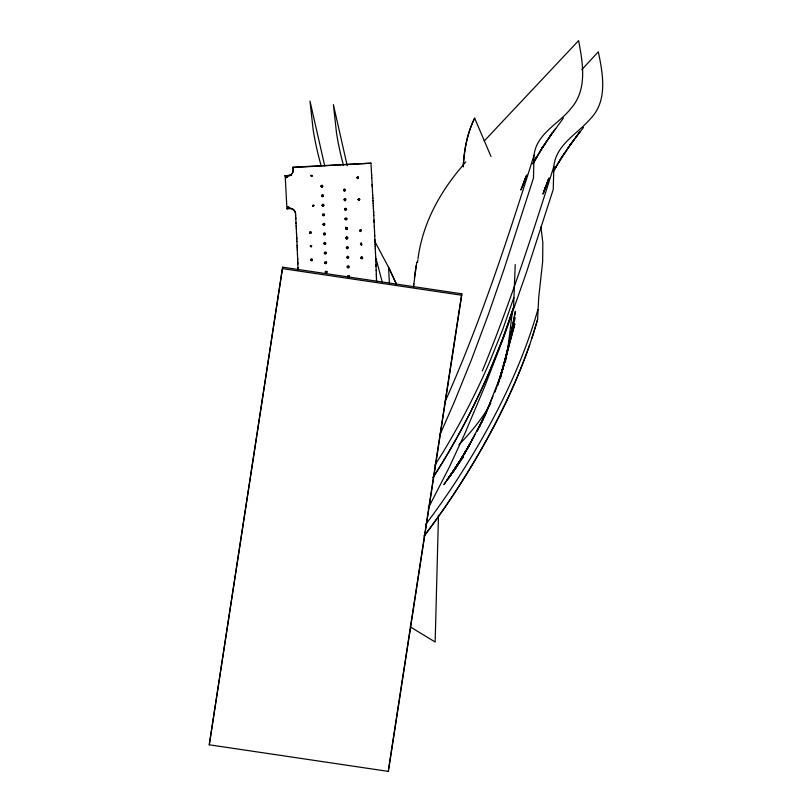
<?xml version="1.0" encoding="UTF-8"?>
<svg xmlns="http://www.w3.org/2000/svg" width="812" height="812" viewBox="0 0 812 812"><rect width="100%" height="100%" fill="white"/><g stroke="black" fill="none" stroke-linecap="round" stroke-linejoin="round"><path stroke-width="1.22" d="M209.273 744.797L282.637 267.189L461.754 293.802L461.713 295.233L388.39 771.4L209.273 744.797L282.637 267.189M291.488 175.28L285.164 175.605L285.154 176.123L287.925 175.981A5.572 5.451 1.5 0 0 293.193 170.236L293.051 167.181L370.962 163.182L371.663 175.747M295.548 213.84A5.572 5.451 1.5 0 0 289.691 208.654L286.94 208.796L289.488 208.146M287.935 175.636A5.572 5.451 1.5 0 0 293.193 169.891L293.051 167.181M370.962 163.182L293.041 167.526M388.39 771.4L388.42 769.969M438.48 515.184L435.161 642.008L410.395 626.955M484.267 140.953L578.611 40.6C582.752 62.697 587.563 89.066 571.506 107.773C559.407 123.749 536.519 133.249 534.052 155.173L533.454 178.153L503.978 269.381L488.225 314.802L471.599 359.34L454.223 402.173L439.718 435.252M581.788 69.659L598.312 51.806C602.9 73.78 607.955 100.637 590.598 118.603C577.697 133.807 555.905 144.506 553.855 166.44L553.246 189.419L526.612 271.858L504.516 335.123L484.947 385.984L464.768 433.77L449.33 467.093L428.259 508.241M515.224 264.59L513.57 307.383L509.743 319.035A741.65 725.715 1.5 0 1 472.351 408.213M531.951 338.188L537.605 319.471L538.721 297.344L542.649 261.677L542.842 242.829L540.934 226.852M287.042 177.239C285.235 177.777 287.874 175.96 286.971 177.361M287.813 206.827L288.717 207.121M311.412 175.971C313.107 177.27 309.676 175.362 312.041 176.042M313.716 205.334L313.32 206.187L312.924 205.334M413.46 287.113L416.749 262.012M413.552 285.702L413.704 283.733M512.362 311.778L508.312 344.684L505.602 360.457M286.321 177.402C286.504 176.366 287.255 176.539 286.403 176.498M345.516 190.038C342.867 192.87 344.258 187.044 345.465 190.566C342.837 193.307 343.567 186.74 345.506 189.856M348.764 257.211C346.602 260.266 346.622 254.034 348.754 257.039M417.52 262.438L417.855 259.962M414.364 277.866L416.089 265.849M388.613 768.71L461.754 293.802M418.018 258.724C422.291 225.076 438.693 194.21 460.302 168.49A568.674 556.453 1.5 0 1 465.773 161.892M286.23 176.661L286.26 177.331L286.321 176.559M311.28 175.382L311.26 175.971L312.123 175.707M312.884 205.416C312.376 205.345 314.741 205.172 313.006 206.065M503.673 366.029L497.786 385.121L507.358 351.291L515.447 311.26L508.576 345.161L500.385 377.986L506.82 353.636L505.064 361.939M494.995 392.105L501.826 371.957L514.808 323.887L504.465 363.157L498.527 381.894L504.465 363.157L515.224 317.614M286.2 177.036L286.534 177.848L287.072 177.189M323.541 233.409C322.668 235.409 326.089 235.51 325.379 233.48M501.826 371.957L507.358 351.291M287.976 207.364C287.783 208.44 289.397 206.695 288.169 207.283M311.24 175.463L311.28 176.001M537.859 309.666C520.472 370.719 490.742 427.559 456.445 480.704A826.139 808.387 1.5 0 1 425.792 524.349M537.605 319.471C520.218 380.513 490.478 437.363 456.192 490.509A826.139 808.387 1.5 0 1 424.037 536.143A820.059 802.429 1.5 0 0 475.802 458.902C497.188 422.575 515.813 384.523 529.749 344.714M505.977 357.28L499.857 377.763L484.744 416.414M534.052 155.173C507.815 238.87 480.43 322.425 444.671 402.62M553.855 166.44C532.144 235.328 509.784 304.104 482.318 370.952M513.834 297.578L502.811 329.317L489.159 363.055A767.198 750.704 1.5 0 1 442.57 452.944L434.846 465.246M513.57 307.383L502.557 339.122L488.905 372.86A767.198 750.704 1.5 0 1 442.317 462.749L433.303 477.091M525.151 178.965L522.502 186.242L526.43 175.656L520.837 190.049L527.262 174.834L524.014 181.786M545.156 188.546L548.425 179.564L542.934 194.098L549.105 177.919L545.745 186.861M546.385 185.207L543.532 192.414L548.516 180.365M492.925 396.256L481.831 422.169L488.083 407.868L479.506 426.665L486.124 412.344L477.131 431.142L484.125 416.8L468.463 446.773M544.801 189.105L546.171 185.857M474.675 118.166C467.184 133.269 464.078 150.139 463.246 166.866C464.088 150.139 467.174 133.259 474.675 118.166L491.006 156.513M346.095 237.469C345.506 241.468 350.216 236.81 346.419 237.114M472.411 408.243L468.889 415.206A763.544 747.131 1.5 0 1 433.354 477.121M287.032 177.117L286.26 177.128M475.294 433.984L467.174 448.995M432.928 477.679L435.222 473.335M472.929 438.409L465.875 451.218M533.159 163.415L536.59 157.264L532.814 163.912L543.198 146.221L533.606 162.349L537.503 155.782M464.555 453.451L470.513 442.824M460.516 460.12L469.275 445.027L463.226 455.674M553.205 171.697L561.874 156.98L553.429 171.159M461.876 457.897L468.027 447.229M490.783 403.259C482.308 418.596 471.082 432.238 458.912 444.773M459.135 462.332L465.479 451.624L457.745 464.555M553.348 171.302L556.159 166.592M312.924 205.832L313.686 205.466L313.432 206.512L312.884 205.568L313.777 205.537L313.127 205.974M310.519 245.63C309.646 246.066 312.498 246.158 311.605 245.64M323.582 233.318L325.206 233.156M456.334 466.778L462.86 456.019L454.903 469.001M539.32 152.788L552.464 132.65L541.969 148.261L546.243 141.907M557.956 163.588L571.191 143.389L561.498 157.558L565.923 151.235M460.171 460.414L453.461 471.224L461.52 458.222M457.4 464.809L452 473.447L458.79 462.617L443.87 484.662L459.044 463.155M462.099 458.729L463.287 457.004L459.744 462.129M548.191 138.994L563.437 118.024M566.908 149.784L580.072 131.544L569.801 145.389L574.48 139.217M451.614 473.619L457.724 464.799L448.579 478.024L460.323 461.328M456.263 466.981L448.579 477.943L456.039 467.509M447.036 480.237L454.791 469.163M550.069 136.03L555.662 128.418M575.535 137.807L583.503 127.454M311.29 175.534L311.94 175.412M324.942 261.88C323.704 263.788 327.672 263.819 326.454 261.88M322.831 213.972C321.176 216.388 325.825 216.337 324.211 213.982M345.354 218.032C343.892 219.94 348.033 220.143 346.795 218.113M361.228 256.998C359.746 258.764 363.746 258.795 362.284 256.998M347.84 275.694C346.359 277.704 350.682 277.704 349.221 275.704M309.91 231.806C308.266 233.998 312.579 233.957 310.966 231.816M324.77 252.096C322.526 254.704 328.149 254.4 325.551 252.329C322.11 253.151 327.754 254.917 325.835 252.106M313.067 205.355L313.584 205.375M358.691 198.544C356.6 200.412 361.411 200.381 359.31 198.534M345.11 208.278C342.745 210.836 348.338 210.775 346.003 208.278M347.719 265.91C345.374 268.336 350.794 268.559 348.703 265.96M322.658 204.218C320.222 206.37 325.835 206.4 323.389 204.218M347.13 227.573C343.628 226.771 347.678 231.339 347.323 227.786M324.688 242.392C321.643 245.021 328.129 244.859 325.054 242.382M285.164 175.778L291.488 175.453M286.951 208.451L290.747 208.258M282.596 268.63L461.713 295.233M312.234 259.119C309.27 258.165 312.123 262.327 312.437 259.454M326.82 271.472C323.42 269.949 326.292 275.775 326.982 272.142C323.785 269.909 326.525 275.319 326.921 271.634M374.545 240.9L389.303 268.691L396.286 283.845M361.594 256.886L362.609 258.825M345.851 227.116L346.917 229.187M396.429 284.22L388.562 267.25L389.374 282.972M346.562 236.373L347.323 238.616M376.007 258.531L382.34 282.515M361.127 242.768L361.746 245.051M324.719 165.841L309.991 101.074L313.056 129.098A309.819 303.16 1.5 0 0 321.014 165.191M347.242 165.81L333.397 104.636L336.472 132.66A309.819 303.16 1.5 0 0 343.435 165.222M371.561 174.478L371.754 177.858M371.764 177.513L372.272 186.74M372.119 184.466L372.718 195.459M372.718 195.124L372.86 198.28M285.164 175.605L286.94 208.796M372.87 197.935L373.012 201.021M373.023 200.676L373.155 203.65M373.155 203.304L373.287 206.177M373.287 205.832L373.408 208.613M373.418 208.268L373.764 215.556M373.53 210.978L373.642 213.282M295.619 215.119L295.558 213.495A5.572 5.451 1.5 0 0 289.701 208.308M295.629 214.774L295.741 217.636M373.764 215.21L374.312 226.792M373.977 220.042L374.088 222.285M295.751 217.291L295.812 218.885M295.812 218.54L296.055 223.462M295.994 222.579L296.157 226.051M374.312 226.446L374.525 231.288M296.167 225.706L296.268 228.294M296.278 227.949L296.481 232.78M296.492 232.435L296.583 235.003M374.525 230.943L374.728 235.734M374.738 235.389L374.921 240.108M296.593 234.668L296.806 239.083M296.695 237.226L296.887 241.621M374.931 239.763L375.114 244.392M375.124 244.047L375.205 246.503M296.898 241.276L297.08 245.924M297.09 245.579L297.182 248.046M375.215 246.158L375.296 248.594M375.306 248.249L375.469 252.725M297.192 247.701L297.273 250.137M297.283 249.791L297.446 254.268M297.456 253.923L297.71 259.962M375.479 252.38L375.641 256.775M375.651 256.43L375.723 258.784M297.618 258.317L298.004 268.143M375.733 258.439L375.804 260.774M375.814 260.429L376.179 270.589M297.781 261.941L297.862 263.9M375.966 264.377L376.037 266.336M298.014 267.798L298.085 270.091M376.189 270.244L376.321 274.476M376.332 274.131L376.392 276.435M376.403 276.09L376.463 278.404M376.463 278.059L376.524 280.394M376.535 280.049L376.595 282.403M310.357 246.361C311.493 247.812 312.275 246.087 310.357 246.361M310.793 259.972C312.275 262.885 312.945 257.353 310.793 259.972M321.014 186.324C322.79 189.714 323.521 183.258 321.014 186.324M321.024 185.978C322.75 189.379 323.552 182.913 321.024 185.978M321.542 195.844C323.308 199.234 324.039 192.789 321.542 195.844M321.552 195.499C323.267 198.889 324.079 192.454 321.552 195.499M322.049 205.375C323.805 208.765 324.546 202.35 322.049 205.375M323.014 224.467C324.262 227.847 326.302 221.757 323.176 223.676C323.592 227.553 326.048 221.788 323.014 224.467M324.709 262.753C326.424 266.143 327.236 259.708 324.709 262.753M344.075 199.813C345.354 203.183 347.303 197.113 344.237 199.011C344.735 202.929 346.998 197.103 344.126 199.813M344.582 209.049C345.821 212.155 347.414 206.928 344.643 209.11M345.059 218.986C346.815 222.386 347.566 215.911 345.059 218.986M345.526 228.578C347.303 231.968 347.972 225.543 345.526 228.578M345.983 237.845C347.191 240.941 348.855 235.744 346.044 237.906M346.399 247.792C348.145 251.182 348.947 244.747 346.399 247.792M346.409 247.447C348.115 250.827 348.987 244.513 346.419 247.355M346.805 257.414C348.551 260.804 349.292 254.349 346.805 257.414M347.546 276.638C349.211 280.008 350.165 273.735 347.556 276.547M356.965 177.798C358.143 180.731 359.726 175.29 357.067 177.138C357.645 180.335 359.472 175.534 356.975 177.716M358.163 199.579C359.625 202.472 360.335 196.991 358.163 199.579M359.716 230.669C360.772 233.562 362.578 228.324 359.858 229.938C360.163 233.227 362.355 228.416 359.716 230.669M360.477 244.3C362.203 246.899 361.827 241.205 360.477 244.3M360.914 257.911C362.406 260.814 363.055 255.323 360.914 257.911M309.656 232.486C310.702 234.891 311.991 230.781 309.687 232.415M322.597 214.642C323.815 217.616 325.338 212.48 322.597 214.642M323.531 233.744C324.638 236.698 326.353 231.704 323.572 233.663M323.968 243.316C325.257 246.3 326.586 241.113 323.968 243.316M347.252 266.752C348.389 269.696 350.084 264.712 347.292 266.661M360.518 244.097C361.716 245.965 362.132 242.524 360.518 244.097"/></g></svg>
